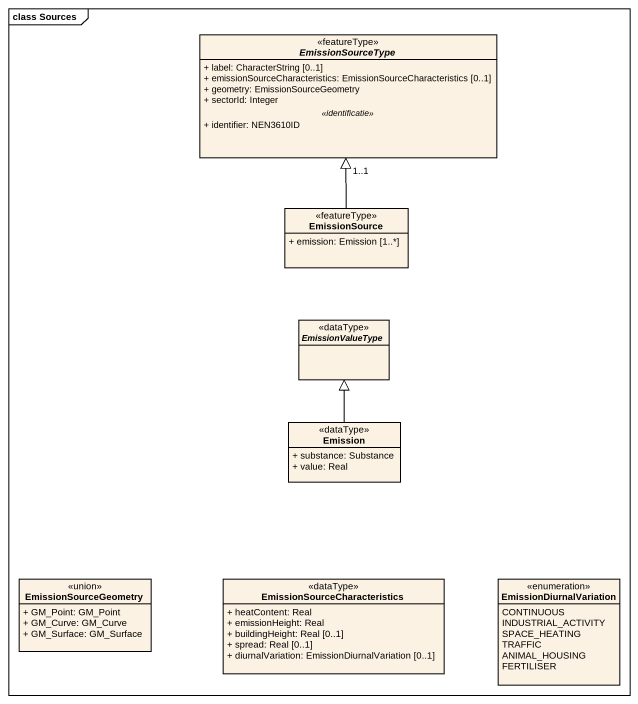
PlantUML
@startuml
mainframe class Sources
hide circle
hide empty members
skinparam classAttributeIconSize 0
abstract class EmissionSourceType <<featureType>> {
  + label: CharacterString [0..1]
  + emissionSourceCharacteristics: EmissionSourceCharacteristics [0..1]
  + geometry: EmissionSourceGeometry
  + sectorId: Integer
  .. <<identificatie>> ..
  + identifier: NEN3610ID
}
class EmissionSource <<featureType>> {
  + emission: Emission [1..*]
}
abstract class EmissionValueType <<dataType>>
class Emission <<dataType>> {
  + substance: Substance
  + value: Real
}
class EmissionSourceGeometry <<union>> {
  + GM_Point: GM_Point
  + GM_Curve: GM_Curve
  + GM_Surface: GM_Surface
}
class "EmissionSourceCharacteristics" as EmissionSourceCharacteristic <<dataType>> {
  + heatContent: Real
  + emissionHeight: Real
  + buildingHeight: Real [0..1]
  + spread: Real [0..1]
  + diurnalVariation: EmissionDiurnalVariation [0..1]
}
enum EmissionDiurnalVariation {
  CONTINUOUS
  INDUSTRIAL_ACTIVITY
  SPACE_HEATING
  TRAFFIC
  ANIMAL_HOUSING
  FERTILISER
}
EmissionSource -up-|> "1..1" EmissionSourceType
Emission -up-|> EmissionValueType
@enduml
